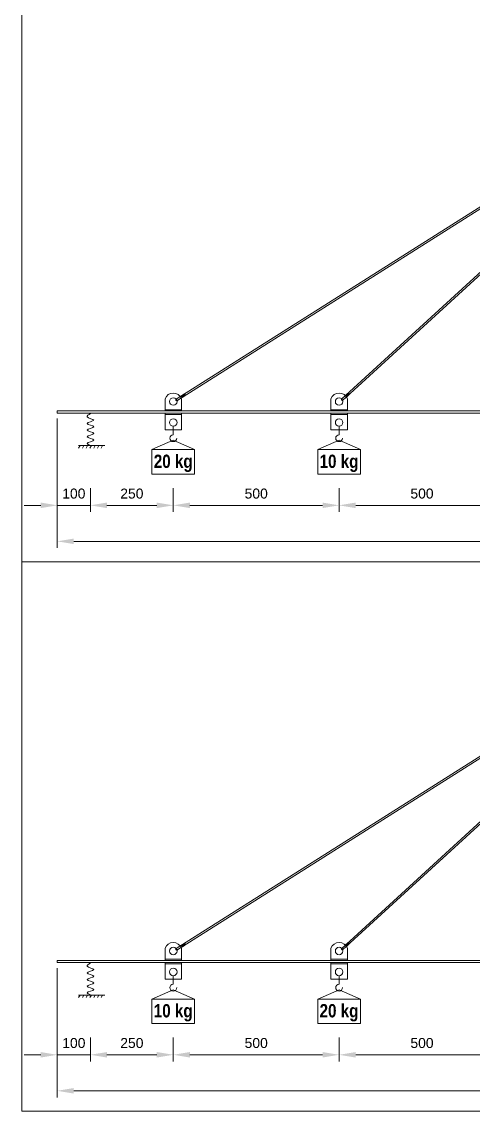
# Model space of a CAD drawing. Header units: millimetres. Extents: x 131443 to 207296, y -79515 to -45344.
# Drawn here: x 181230 to 182591, y -55276 to -51994 of the extents above; entities that cross this region are included whole.
import ezdxf

# ---------------------------------------------------------------- set-up
doc = ezdxf.new("R2010")
doc.units = ezdxf.units.MM
doc.header["$MEASUREMENT"] = 0
doc.layers.add('009 - Mat Cat', color=8, linetype='Continuous', lineweight=9)
doc.styles.add('Narrow', font='')
doc.styles.add('vnarial', font='')
doc.styles.get('Narrow').set_extended_font_data('.VnArial Narrow')
doc.styles.get('vnarial').set_extended_font_data('.VnArial')
doc.dimstyles.new('1-20', dxfattribs={"dimscale": 20, "dimtxt": 40, "dimasz": 2.5, "dimexe": 1, "dimexo": 1, "dimgap": 1, "dimtad": 1, "dimdec": 0, "dimdsep": 46, "dimtxsty": 'vnarial', "dimcen": 2.5, "dimadec": 0, "dimazin": 0, "dimtfac": 1, "dimtdec": 0, "dimtix": 1, "dimtmove": 1, "dimatfit": 3, "dimfxl": 0.18, "dimtolj": 1, "dimtzin": 0, "dimlwd": -1, "dimlwe": -1, "dimarcsym": 1})

# ---------------------------------------------------------------- blocks, each defined once
blk = doc.blocks.new('*D163')
at = {"layer": '009 - Mat Cat', "color": 0, "transparency": 16777216}
for p, q in [((181336.5, -53399), (181336.5, -53471)), ((181436.5, -53399), (181436.5, -53471)), ((181286.5, -53451), (181236.5, -53451)), ((181336.5, -53451), (181436.5, -53451)), ((181486.5, -53451), (181536.5, -53451))]:
    blk.add_line(p, q, dxfattribs=at)
for points in [[(181286.5, -53442.7), (181286.5, -53459.3), (181336.5, -53451)], [(181486.5, -53442.7), (181486.5, -53459.3), (181436.5, -53451)]]:
    blk.add_solid(points, dxfattribs=at)
at = {"layer": 'Defpoints', "color": 0, "transparency": 16777216}
for p in [(181336.5, -53379), (181436.5, -53379), (181436.5, -53451)]:
    blk.add_point(p, dxfattribs=at)
at = {"layer": '009 - Mat Cat', "color": 0, "transparency": 16777216, "insert": (181386.5, -53415.7), "char_height": 30, "attachment_point": 5, "style": 'vnarial'}
blk.add_mtext('\\A1;100', dxfattribs=at)
blk = doc.blocks.new('*D164')
at = {"layer": '009 - Mat Cat', "color": 0, "transparency": 16777216}
for p, q in [((181436.5, -53399), (181436.5, -53471)), ((181686.5, -53399), (181686.5, -53471)), ((181486.5, -53451), (181636.5, -53451))]:
    blk.add_line(p, q, dxfattribs=at)
for points in [[(181486.5, -53442.7), (181486.5, -53459.3), (181436.5, -53451)], [(181636.5, -53442.7), (181636.5, -53459.3), (181686.5, -53451)]]:
    blk.add_solid(points, dxfattribs=at)
at = {"layer": 'Defpoints', "color": 0, "transparency": 16777216}
for p in [(181436.5, -53379), (181686.5, -53379), (181686.5, -53451)]:
    blk.add_point(p, dxfattribs=at)
at = {"layer": '009 - Mat Cat', "color": 0, "transparency": 16777216, "insert": (181561.5, -53415.7), "char_height": 30, "attachment_point": 5, "style": 'vnarial'}
blk.add_mtext('\\A1;250', dxfattribs=at)
blk = doc.blocks.new('*D165')
at = {"layer": '009 - Mat Cat', "color": 0, "transparency": 16777216}
for p, q in [((181686.5, -53399), (181686.5, -53471)), ((182186.5, -53399), (182186.5, -53471)), ((181736.5, -53451), (182136.5, -53451))]:
    blk.add_line(p, q, dxfattribs=at)
for points in [[(181736.5, -53442.7), (181736.5, -53459.3), (181686.5, -53451)], [(182136.5, -53442.7), (182136.5, -53459.3), (182186.5, -53451)]]:
    blk.add_solid(points, dxfattribs=at)
at = {"layer": 'Defpoints', "color": 0, "transparency": 16777216}
for p in [(181686.5, -53379), (182186.5, -53379), (182186.5, -53451)]:
    blk.add_point(p, dxfattribs=at)
at = {"layer": '009 - Mat Cat', "color": 0, "transparency": 16777216, "insert": (181936.5, -53415.7), "char_height": 30, "attachment_point": 5, "style": 'vnarial'}
blk.add_mtext('\\A1;500', dxfattribs=at)
blk = doc.blocks.new('*D166')
at = {"layer": '009 - Mat Cat', "color": 0, "transparency": 16777216}
for p, q in [((182186.5, -53399), (182186.5, -53471)), ((182686.5, -53399), (182686.5, -53471)), ((182236.5, -53451), (182636.5, -53451))]:
    blk.add_line(p, q, dxfattribs=at)
for points in [[(182236.5, -53442.7), (182236.5, -53459.3), (182186.5, -53451)], [(182636.5, -53442.7), (182636.5, -53459.3), (182686.5, -53451)]]:
    blk.add_solid(points, dxfattribs=at)
at = {"layer": 'Defpoints', "color": 0, "transparency": 16777216}
for p in [(182186.5, -53379), (182686.5, -53379), (182686.5, -53451)]:
    blk.add_point(p, dxfattribs=at)
at = {"layer": '009 - Mat Cat', "color": 0, "transparency": 16777216, "insert": (182436.5, -53415.7), "char_height": 30, "attachment_point": 5, "style": 'vnarial'}
blk.add_mtext('\\A1;500', dxfattribs=at)
blk = doc.blocks.new('*D162')
at = {"layer": '009 - Mat Cat', "color": 0, "transparency": 16777216}
for p, q in [((181336.5, -53189.8), (181336.5, -53579.5)), ((185116.5, -53189.8), (185116.5, -53579.5)), ((181386.5, -53559.5), (185066.5, -53559.5))]:
    blk.add_line(p, q, dxfattribs=at)
for points in [[(181386.5, -53551.2), (181386.5, -53567.8), (181336.5, -53559.5)], [(185066.5, -53551.2), (185066.5, -53567.8), (185116.5, -53559.5)]]:
    blk.add_solid(points, dxfattribs=at)
at = {"layer": 'Defpoints', "color": 0, "transparency": 16777216}
for p in [(181336.5, -53169.8), (185116.5, -53169.8), (185116.5, -53559.5)]:
    blk.add_point(p, dxfattribs=at)
at = {"layer": '009 - Mat Cat', "color": 0, "transparency": 16777216, "insert": (183226.5, -53524.2), "char_height": 30, "attachment_point": 5, "style": 'vnarial'}
blk.add_mtext('\\A1;3760', dxfattribs=at)
blk = doc.blocks.new('*D175')
at = {"layer": '009 - Mat Cat', "color": 0, "transparency": 16777216}
for p, q in [((181336.5, -55054.5), (181336.5, -55126.5)), ((181436.5, -55054.5), (181436.5, -55126.5)), ((181286.5, -55106.5), (181236.5, -55106.5)), ((181336.5, -55106.5), (181436.5, -55106.5)), ((181486.5, -55106.5), (181536.5, -55106.5))]:
    blk.add_line(p, q, dxfattribs=at)
for points in [[(181286.5, -55098.2), (181286.5, -55114.8), (181336.5, -55106.5)], [(181486.5, -55098.2), (181486.5, -55114.8), (181436.5, -55106.5)]]:
    blk.add_solid(points, dxfattribs=at)
at = {"layer": 'Defpoints', "color": 0, "transparency": 16777216}
for p in [(181336.5, -55034.5), (181436.5, -55034.5), (181436.5, -55106.5)]:
    blk.add_point(p, dxfattribs=at)
at = {"layer": '009 - Mat Cat', "color": 0, "transparency": 16777216, "insert": (181386.5, -55071.2), "char_height": 30, "attachment_point": 5, "style": 'vnarial'}
blk.add_mtext('\\A1;100', dxfattribs=at)
blk = doc.blocks.new('*D176')
at = {"layer": '009 - Mat Cat', "color": 0, "transparency": 16777216}
for p, q in [((181436.5, -55054.5), (181436.5, -55126.5)), ((181686.5, -55054.5), (181686.5, -55126.5)), ((181486.5, -55106.5), (181636.5, -55106.5))]:
    blk.add_line(p, q, dxfattribs=at)
for points in [[(181486.5, -55098.2), (181486.5, -55114.8), (181436.5, -55106.5)], [(181636.5, -55098.2), (181636.5, -55114.8), (181686.5, -55106.5)]]:
    blk.add_solid(points, dxfattribs=at)
at = {"layer": 'Defpoints', "color": 0, "transparency": 16777216}
for p in [(181436.5, -55034.5), (181686.5, -55034.5), (181686.5, -55106.5)]:
    blk.add_point(p, dxfattribs=at)
at = {"layer": '009 - Mat Cat', "color": 0, "transparency": 16777216, "insert": (181561.5, -55071.2), "char_height": 30, "attachment_point": 5, "style": 'vnarial'}
blk.add_mtext('\\A1;250', dxfattribs=at)
blk = doc.blocks.new('*D177')
at = {"layer": '009 - Mat Cat', "color": 0, "transparency": 16777216}
for p, q in [((181686.5, -55054.5), (181686.5, -55126.5)), ((182186.5, -55054.5), (182186.5, -55126.5)), ((181736.5, -55106.5), (182136.5, -55106.5))]:
    blk.add_line(p, q, dxfattribs=at)
for points in [[(181736.5, -55098.2), (181736.5, -55114.8), (181686.5, -55106.5)], [(182136.5, -55098.2), (182136.5, -55114.8), (182186.5, -55106.5)]]:
    blk.add_solid(points, dxfattribs=at)
at = {"layer": 'Defpoints', "color": 0, "transparency": 16777216}
for p in [(181686.5, -55034.5), (182186.5, -55034.5), (182186.5, -55106.5)]:
    blk.add_point(p, dxfattribs=at)
at = {"layer": '009 - Mat Cat', "color": 0, "transparency": 16777216, "insert": (181936.5, -55071.2), "char_height": 30, "attachment_point": 5, "style": 'vnarial'}
blk.add_mtext('\\A1;500', dxfattribs=at)
blk = doc.blocks.new('*D178')
at = {"layer": '009 - Mat Cat', "color": 0, "transparency": 16777216}
for p, q in [((182186.5, -55054.5), (182186.5, -55126.5)), ((182686.5, -55054.5), (182686.5, -55126.5)), ((182236.5, -55106.5), (182636.5, -55106.5))]:
    blk.add_line(p, q, dxfattribs=at)
for points in [[(182236.5, -55098.2), (182236.5, -55114.8), (182186.5, -55106.5)], [(182636.5, -55098.2), (182636.5, -55114.8), (182686.5, -55106.5)]]:
    blk.add_solid(points, dxfattribs=at)
at = {"layer": 'Defpoints', "color": 0, "transparency": 16777216}
for p in [(182186.5, -55034.5), (182686.5, -55034.5), (182686.5, -55106.5)]:
    blk.add_point(p, dxfattribs=at)
at = {"layer": '009 - Mat Cat', "color": 0, "transparency": 16777216, "insert": (182436.5, -55071.2), "char_height": 30, "attachment_point": 5, "style": 'vnarial'}
blk.add_mtext('\\A1;500', dxfattribs=at)
blk = doc.blocks.new('*D174')
at = {"layer": '009 - Mat Cat', "color": 0, "transparency": 16777216}
for p, q in [((181336.5, -54845.3), (181336.5, -55235)), ((185116.5, -54845.3), (185116.5, -55235)), ((181386.5, -55215), (185066.5, -55215))]:
    blk.add_line(p, q, dxfattribs=at)
for points in [[(181386.5, -55206.7), (181386.5, -55223.3), (181336.5, -55215)], [(185066.5, -55206.7), (185066.5, -55223.3), (185116.5, -55215)]]:
    blk.add_solid(points, dxfattribs=at)
at = {"layer": 'Defpoints', "color": 0, "transparency": 16777216}
for p in [(181336.5, -54825.3), (185116.5, -54825.3), (185116.5, -55215)]:
    blk.add_point(p, dxfattribs=at)
at = {"layer": '009 - Mat Cat', "color": 0, "transparency": 16777216, "insert": (183226.5, -55179.7), "char_height": 30, "attachment_point": 5, "style": 'vnarial'}
blk.add_mtext('\\A1;3760', dxfattribs=at)

msp = doc.modelspace()

# ---------------------------------------------------------------- hatches: boundary and pattern name
at = {"layer": '009 - Mat Cat', "true_color": 0x000000}
h = msp.add_hatch(dxfattribs=at)
h.set_pattern_fill('ANSI31', color=18)
h.set_pattern_definition([(45, (33545.79623, -1787.1672), (-0.08838834765, 0.08838834765), [])])
h.paths.add_polyline_path([(181723.49, -53119.28), (181720.81, -53115.05), (181710.67, -53121.47), (181713.34, -53125.69)])
h.paths.add_polyline_path([(181695.25, -53131.22, 0.8986321), (181697.44, -53135.68, 0.1118619)])
h.paths.add_polyline_path([(182194.62, -53130.51, 0.9188698), (182197.22, -53134.9, 0.1149846)])
h.paths.add_polyline_path([(182218.08, -53115.82), (182214.71, -53112.13), (182205.85, -53120.23), (182209.23, -53123.92)])
h.paths.add_polyline_path([(182709.65, -53106.93), (182705.29, -53104.49), (182699.43, -53114.96), (182703.79, -53117.4)])
h.paths.add_polyline_path([(182691.89, -53128.42, 1.2436659), (182695.75, -53131.89, 0.1170167)])
h = msp.add_hatch(dxfattribs=at)
h.set_pattern_fill('ANSI31', color=18)
h.set_pattern_definition([(45, (33545.79623, -3442.6672), (-0.08838834765, 0.08838834765), [])])
h.paths.add_polyline_path([(181723.49, -54774.78), (181720.81, -54770.55), (181710.67, -54776.97), (181713.34, -54781.19)])
h.paths.add_polyline_path([(181695.25, -54786.72, 0.8986321), (181697.44, -54791.18, 0.1118619)])
h.paths.add_polyline_path([(182194.62, -54786.01, 0.9188698), (182197.22, -54790.4, 0.1149846)])
h.paths.add_polyline_path([(182218.08, -54771.32), (182214.71, -54767.63), (182205.85, -54775.73), (182209.23, -54779.42)])
h.paths.add_polyline_path([(182709.65, -54762.43), (182705.29, -54759.99), (182699.43, -54770.46), (182703.79, -54772.9)])
h.paths.add_polyline_path([(182691.89, -54783.92, 1.2436659), (182695.75, -54787.39, 0.1170167)])

# ---------------------------------------------------------------- linework, layer by layer
at = {"layer": '009 - Mat Cat', "color": 5}
for p, q in [((183136.01, -52220.06), (181695.25, -53131.22)), ((183138.1, -52224.65), (181697.46, -53135.74)), ((183151.9, -52254.99), (182194.62, -53130.51)), ((183154.07, -52259.78), (182197.22, -53134.9)), ((181622.25, -53282.96), (181686.5, -53254.96)), ((181686.5, -53254.96), (181750.75, -53282.96)), ((183136.01, -53875.56), (181695.25, -54786.72)), ((183138.1, -53880.15), (181697.46, -54791.24)), ((183151.9, -53910.49), (182194.62, -54786.01)), ((183154.07, -53915.28), (182197.22, -54790.4)), ((182122.25, -54938.46), (182186.5, -54910.46)), ((182186.5, -54910.46), (182250.75, -54938.46))]:
    msp.add_line(p, q, dxfattribs=at)
at = {"layer": '009 - Mat Cat', "color": 18, "true_color": 0x000000}
for p, q in [((181710.67, -53121.47), (181713.34, -53125.69)), ((181720.81, -53115.05), (181723.49, -53119.28)), ((182205.85, -53120.23), (182209.23, -53123.92)), ((182214.71, -53112.13), (182218.08, -53115.82)), ((183186.5, -53166.59), (181336.5, -53166.59)), ((181336.5, -53166.59), (181336.5, -53173.09)), ((181336.5, -53173.09), (183186.5, -53173.09)), ((181661.5, -53162.84), (181711.5, -53162.84)), ((182161.5, -53162.84), (182211.5, -53162.84)), ((182161.5, -53162.84), (182211.5, -53162.84)), ((181661.5, -53176.84), (181711.5, -53176.84)), ((182161.5, -53176.84), (182211.5, -53176.84)), ((181686.5, -53212.64), (181686.5, -53238.51)), ((182186.5, -53212.64), (182186.5, -53238.51)), ((181401.07, -53271.17), (181480.05, -53271.17)), ((181405.3, -53271.17), (181401.07, -53278.8)), ((181416.63, -53271.17), (181412.41, -53278.8)), ((181427.97, -53271.17), (181423.75, -53278.8)), ((181439.31, -53271.17), (181435.09, -53278.8)), ((181450.65, -53271.17), (181446.43, -53278.8)), ((181461.99, -53271.17), (181457.77, -53278.8)), ((181473.33, -53271.17), (181469.11, -53278.8)), ((181710.67, -54776.97), (181713.34, -54781.19)), ((181720.81, -54770.55), (181723.49, -54774.78)), ((182205.85, -54775.73), (182209.23, -54779.42)), ((182214.71, -54767.63), (182218.08, -54771.32)), ((183186.5, -54822.09), (181336.5, -54822.09)), ((181336.5, -54822.09), (181336.5, -54828.59)), ((181336.5, -54828.59), (183186.5, -54828.59)), ((181661.5, -54818.34), (181711.5, -54818.34)), ((181661.5, -54832.34), (181711.5, -54832.34)), ((182161.5, -54818.34), (182211.5, -54818.34)), ((182161.5, -54818.34), (182211.5, -54818.34)), ((182161.5, -54832.34), (182211.5, -54832.34)), ((181686.5, -54868.14), (181686.5, -54894.01)), ((182186.5, -54868.14), (182186.5, -54894.01)), ((181401.07, -54926.67), (181480.05, -54926.67)), ((181405.3, -54926.67), (181401.07, -54934.3)), ((181416.63, -54926.67), (181412.41, -54934.3)), ((181427.97, -54926.67), (181423.75, -54934.3)), ((181439.31, -54926.67), (181435.09, -54934.3)), ((181450.65, -54926.67), (181446.43, -54934.3)), ((181461.99, -54926.67), (181457.77, -54934.3)), ((181473.33, -54926.67), (181469.11, -54934.3))]:
    msp.add_line(p, q, dxfattribs=at)
at = {"layer": '009 - Mat Cat', "color": 1}
for p, q in [((182122.25, -53282.96), (182186.5, -53254.96)), ((182186.5, -53254.96), (182250.75, -53282.96)), ((181622.25, -54938.46), (181686.5, -54910.46)), ((181686.5, -54910.46), (181750.75, -54938.46))]:
    msp.add_line(p, q, dxfattribs=at)
at = {"layer": '009 - Mat Cat'}
for points in [[(181229.5, -53621), (185220.5, -53621), (185220.5, -51965.5), (181229.5, -51965.5)], [(181229.5, -55276.5), (185220.5, -55276.5), (185220.5, -53621), (181229.5, -53621)]]:
    msp.add_lwpolyline(points, close=True, dxfattribs=at)
at = {"layer": '009 - Mat Cat', "color": 18, "true_color": 0x000000}
for points in [[(181661.5, -53129.86), (181661.5, -53166.59), (181711.5, -53166.59), (181711.5, -53129.86)], [(182161.5, -53129.86), (182161.5, -53166.59), (182211.5, -53166.59), (182211.5, -53129.86)], [(181661.5, -54785.36), (181661.5, -54822.09), (181711.5, -54822.09), (181711.5, -54785.36)], [(182161.5, -54785.36), (182161.5, -54822.09), (182211.5, -54822.09), (182211.5, -54785.36)]]:
    msp.add_lwpolyline(points, dxfattribs=at)
for points in [[(181661.5, -53173.09), (181711.5, -53173.09), (181711.5, -53223.09), (181661.5, -53223.09)], [(182161.5, -53173.09), (182211.5, -53173.09), (182211.5, -53223.09), (182161.5, -53223.09)], [(181661.5, -54828.59), (181711.5, -54828.59), (181711.5, -54878.59), (181661.5, -54878.59)], [(182161.5, -54828.59), (182211.5, -54828.59), (182211.5, -54878.59), (182161.5, -54878.59)]]:
    msp.add_lwpolyline(points, close=True, dxfattribs=at)
at = {"layer": '009 - Mat Cat', "color": 5}
for points in [[(181622.25, -53282.96), (181750.75, -53282.96), (181750.75, -53356.96), (181622.25, -53356.96)], [(182122.25, -54938.46), (182250.75, -54938.46), (182250.75, -55012.46), (182122.25, -55012.46)]]:
    msp.add_lwpolyline(points, close=True, dxfattribs=at)
at = {"layer": '009 - Mat Cat', "color": 1}
for points in [[(182122.25, -53282.96), (182250.75, -53282.96), (182250.75, -53356.96), (182122.25, -53356.96)], [(181622.25, -54938.46), (181750.75, -54938.46), (181750.75, -55012.46), (181622.25, -55012.46)]]:
    msp.add_lwpolyline(points, close=True, dxfattribs=at)
at = {"layer": '009 - Mat Cat', "color": 18, "true_color": 0x000000}
for centre in [(181686.5, -53138.3), (182186.5, -53138.3), (182186.5, -53138.3), (181686.5, -53201.39), (182186.5, -53201.39), (181686.5, -54793.8), (182186.5, -54793.8), (182186.5, -54793.8), (181686.5, -54856.89), (182186.5, -54856.89)]:
    msp.add_circle(centre, 11.25, dxfattribs=at)
for centre, radius, start, end in [((181686.5, -53139.72), 26.88, 21.5289, 158.4711), ((181696.58, -53133.34), 2.5, 122.30994, 302.30994), ((182186.5, -53139.72), 26.88, 21.5289, 158.4711), ((182196.11, -53132.59), 2.56, 125.54985, 295.86571), ((181686.5, -53248.74), 10.22, 90, 0), ((182186.5, -53248.74), 10.22, 90, 0), ((181686.5, -54795.22), 26.88, 21.5289, 158.4711), ((182186.5, -54795.22), 26.88, 21.5289, 158.4711), ((181696.58, -54788.84), 2.5, 122.30994, 302.30994), ((182196.11, -54788.09), 2.56, 125.54985, 295.86571), ((181686.5, -54904.24), 10.22, 90, 0), ((182186.5, -54904.24), 10.22, 90, 0)]:
    msp.add_arc(centre, radius, start, end, dxfattribs=at)
for points in [[(181436.65, -53174.41), (181426.65, -53184.41), (181446.65, -53194.41), (181426.65, -53204.41), (181446.65, -53214.41), (181426.65, -53224.41), (181446.65, -53234.41), (181426.65, -53244.41), (181446.65, -53254.41), (181426.65, -53264.41), (181436.65, -53270.21)], [(181436.65, -54829.91), (181426.65, -54839.91), (181446.65, -54849.91), (181426.65, -54859.91), (181446.65, -54869.91), (181426.65, -54879.91), (181446.65, -54889.91), (181426.65, -54899.91), (181446.65, -54909.91), (181426.65, -54919.91), (181436.65, -54925.71)]]:
    msp.add_spline(points, degree=3, dxfattribs=at)

# ---------------------------------------------------------------- texts
at = {"layer": '009 - Mat Cat', "color": 5, "char_height": 40, "attachment_point": 5, "style": 'Narrow'}
for insert in [(181686.25, -53324.46), (182186.25, -54979.96)]:
    msp.add_mtext_dynamic_manual_height_columns('{\\f.VnArial Narrow|b1|i0|c0|p34;20 kg}', width=118.5, gutter_width=12.5, heights=[0], dxfattribs=dict(at, insert=insert))
at = {"layer": '009 - Mat Cat', "color": 1, "char_height": 40, "attachment_point": 5, "style": 'Narrow'}
for insert in [(182186.25, -53324.46), (181686.25, -54979.96)]:
    msp.add_mtext_dynamic_manual_height_columns('{\\f.VnArial Narrow|b1|i0|c0|p34;10 kg}', width=118.5, gutter_width=12.5, heights=[0], dxfattribs=dict(at, insert=insert))

# ---------------------------------------------------------------- dimensions: what is measured, and where the dimension line sits
at = {"layer": '009 - Mat Cat', "color": 18, "true_color": 0x000000}
for base, p1, p2, picture, middle in [((185116.5, -53559.5), (181336.5, -53169.84), (185116.5, -53169.84), '*D162', (183226.5, -53524.17)), ((185116.5, -55215), (181336.5, -54825.34), (185116.5, -54825.34), '*D174', (183226.5, -55179.67))]:
    dim = msp.add_linear_dim(base=base, p1=p1, p2=p2, text='3760', dimstyle='1-20', override={"dimtxt": 1.5}, dxfattribs=at)
    dim.commit()
    dim.dimension.update_dxf_attribs({"geometry": picture, "text_midpoint": middle})
for base, p1, p2, picture, middle in [((181436.5, -53451), (181336.5, -53379), (181436.5, -53379), '*D163', (181386.5, -53415.69)), ((181686.5, -53451), (181436.5, -53379), (181686.5, -53379), '*D164', (181561.5, -53415.69)), ((182186.5, -53451), (181686.5, -53379), (182186.5, -53379), '*D165', (181936.5, -53415.69)), ((182686.5, -53451), (182186.5, -53379), (182686.5, -53379), '*D166', (182436.5, -53415.69)), ((181436.5, -55106.5), (181336.5, -55034.5), (181436.5, -55034.5), '*D175', (181386.5, -55071.19)), ((181686.5, -55106.5), (181436.5, -55034.5), (181686.5, -55034.5), '*D176', (181561.5, -55071.19)), ((182186.5, -55106.5), (181686.5, -55034.5), (182186.5, -55034.5), '*D177', (181936.5, -55071.19)), ((182686.5, -55106.5), (182186.5, -55034.5), (182686.5, -55034.5), '*D178', (182436.5, -55071.19))]:
    dim = msp.add_linear_dim(base=base, p1=p1, p2=p2, dimstyle='1-20', override={"dimtxt": 1.5}, dxfattribs=at)
    dim.commit()
    dim.dimension.update_dxf_attribs({"geometry": picture, "text_midpoint": middle})

doc.saveas('drawing.dxf')
